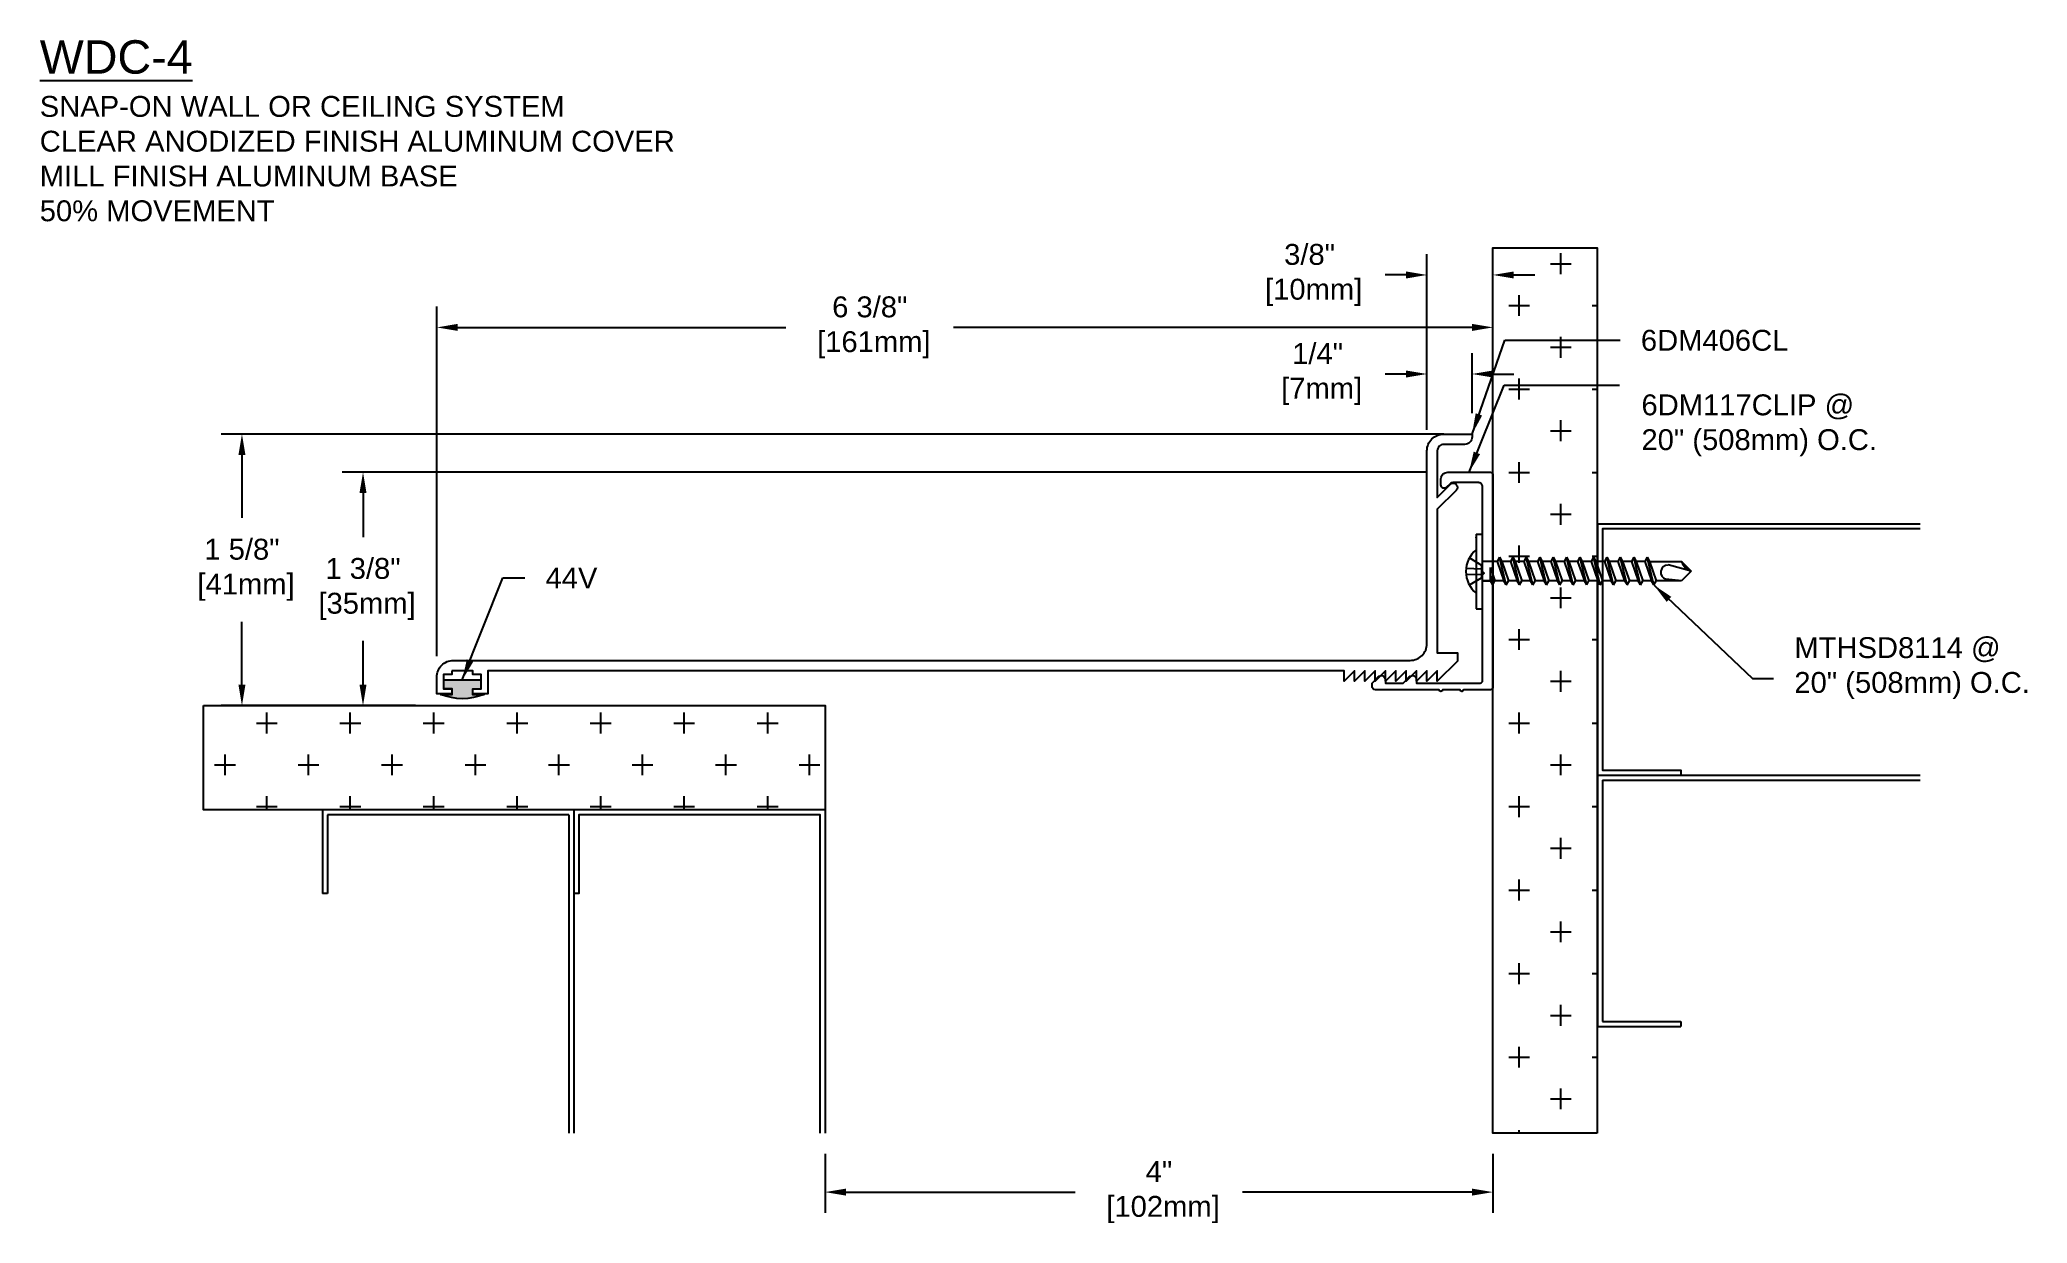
# Model space of a CAD drawing. Header units: inches. Extents: x 1.7 to 13.6, y 1 to 8.1.
import ezdxf

# ---------------------------------------------------------------- set-up
doc = ezdxf.new("R2010")
doc.units = ezdxf.units.IN
doc.header["$MEASUREMENT"] = 0
doc.linetypes.add('HIDDEN2', pattern=[0.1875, 0.125, -0.0625])
for name, color, linetype in [('Anchors', 4, 'Continuous'), ('Conditions', 1, 'Continuous'), ('Dimensions', 3, 'Continuous'), ('Fillers', 2, 'Continuous'), ('Metals', 7, 'Continuous'), ('Text', 2, 'Continuous')]:
    doc.layers.add(name, color=color, linetype=linetype)
doc.styles.add('arial', font='arial.ttf')
doc.styles.add('style1', font='arial.ttf', dxfattribs={"height": 0.125})
doc.dimstyles.new('ARIAL', dxfattribs={"dimtxt": 0.125, "dimasz": 0.125, "dimexe": 0.125, "dimexo": 0.125, "dimgap": 0.125, "dimtad": 0, "dimtih": 1, "dimtoh": 1, "dimdec": 4, "dimzin": 0, "dimdsep": 46, "dimlunit": 4, "dimtxsty": 'arial', "dimcen": 0.09, "dimadec": 0, "dimazin": 0, "dimtfac": 1, "dimtdec": 4, "dimtofl": 0, "dimtmove": 0, "dimatfit": 3, "dimfxl": 0, "dimfrac": 2, "dimtolj": 1, "dimtzin": 0, "dimarcsym": 0})
doc.dimstyles.new('ROMAND', dxfattribs={"dimtxt": 0.25, "dimasz": 0.125, "dimexe": 0.125, "dimexo": 0.0625, "dimgap": 0.125, "dimtad": 0, "dimtih": 1, "dimtoh": 1, "dimdec": 4, "dimzin": 0, "dimdsep": 46, "dimlunit": 4, "dimtxsty": 'style1', "dimcen": 0.09, "dimadec": 0, "dimazin": 0, "dimtfac": 1, "dimtdec": 4, "dimtofl": 0, "dimtmove": 0, "dimatfit": 3, "dimfxl": 0, "dimfrac": 2, "dimtolj": 1, "dimtzin": 0, "dimarcsym": 0})

# ---------------------------------------------------------------- blocks, each defined once
blk = doc.blocks.new('conditions')
at = {"layer": 'Conditions'}
for p, q in [((5.877, 3.458), (2.867, 3.458)), ((2.867, 3.458), (2.867, 2.958)), ((4.372, 3.458), (4.372, 1.524)), ((4.372, 3.458), (4.372, 1.524)), ((5.877, 3.459), (5.877, 1.524)), ((4.342, 3.428), (2.897, 3.428)), ((2.897, 3.428), (2.897, 2.958)), ((4.342, 3.428), (4.342, 1.524)), ((2.897, 2.958), (2.867, 2.958))]:
    blk.add_line(p, q, dxfattribs=at)
blk.add_lwpolyline([(5.847, 1.524), (5.847, 3.428), (4.402, 3.428), (4.402, 2.958), (4.372, 2.958)], dxfattribs=at)
blk = doc.blocks.new('44v')
blk.add_hatch(color=256).paths.add_polyline_path([(0.11, 0), (-0.11, 0), (-0.11, -0.053), (-0.06, -0.053), (-0.06, -0.086), (-0.13, -0.086, 0.199136), (0.131, -0.086), (0.061, -0.086), (0.061, -0.054), (0.11, -0.054)])
blk.add_lwpolyline([(-0.13, -0.086), (-0.06, -0.086), (-0.06, -0.053), (-0.11, -0.053), (-0.11, 0), (0.11, 0), (0.11, -0.054), (0.061, -0.054), (0.061, -0.086), (0.131, -0.086, -0.199136)], format="xyb", close=True)
blk = doc.blocks.new('*D2')
at = {"layer": 'Defpoints', "color": 0}
for p in [(6.406, 1.546), (10.406, 1.546), (10.406, 1.192)]:
    blk.add_point(p, dxfattribs=at)
at = {"layer": 'Dimensions', "color": 0, "lineweight": -2}
for p, q in [((6.406, 1.421), (6.406, 1.067)), ((10.406, 1.421), (10.406, 1.067)), ((6.531, 1.192), (7.904, 1.192)), ((10.281, 1.192), (8.907, 1.192))]:
    blk.add_line(p, q, dxfattribs=at)
at = {"layer": 'Dimensions', "color": 0}
for points in [[(6.531, 1.213), (6.531, 1.171), (6.406, 1.192)], [(10.281, 1.213), (10.281, 1.171), (10.406, 1.192)]]:
    blk.add_solid(points, dxfattribs=at)
at = {"layer": 'Dimensions', "color": 0, "insert": (8.406, 1.192), "char_height": 0.125, "attachment_point": 5, "style": 'arial'}
blk.add_mtext('\\A1;4"\\P [102mm]', dxfattribs=at)
blk = doc.blocks.new('*D3')
at = {"layer": 'Defpoints', "color": 0}
for p in [(2.914, 5.73), (10.236, 5.73), (4.078, 4.105)]:
    blk.add_point(p, dxfattribs=at)
at = {"layer": 'Dimensions', "color": 0, "lineweight": -2}
for p, q in [((10.111, 5.73), (2.789, 5.73)), ((2.914, 5.605), (2.914, 5.228)), ((2.914, 4.23), (2.914, 4.607)), ((3.953, 4.105), (2.789, 4.105))]:
    blk.add_line(p, q, dxfattribs=at)
at = {"layer": 'Dimensions', "color": 0}
for points in [[(2.893, 5.605), (2.935, 5.605), (2.914, 5.73)], [(2.893, 4.23), (2.935, 4.23), (2.914, 4.105)]]:
    blk.add_solid(points, dxfattribs=at)
at = {"layer": 'Dimensions', "color": 0, "insert": (2.914, 4.918), "char_height": 0.125, "attachment_point": 5, "style": 'arial'}
blk.add_mtext('\\A1;1 5/8"\\P [41mm]', dxfattribs=at)
blk = doc.blocks.new('*D4')
at = {"layer": 'Defpoints', "color": 0}
for p in [(3.639, 5.502), (10.135, 5.502), (3.953, 4.105)]:
    blk.add_point(p, dxfattribs=at)
at = {"layer": 'Dimensions', "color": 0, "lineweight": -2}
for p, q in [((10.01, 5.502), (3.514, 5.502)), ((3.639, 5.377), (3.639, 5.114)), ((3.639, 4.23), (3.639, 4.493)), ((3.828, 4.105), (3.514, 4.105))]:
    blk.add_line(p, q, dxfattribs=at)
at = {"layer": 'Dimensions', "color": 0}
for points in [[(3.618, 5.377), (3.66, 5.377), (3.639, 5.502)], [(3.618, 4.23), (3.66, 4.23), (3.639, 4.105)]]:
    blk.add_solid(points, dxfattribs=at)
at = {"layer": 'Dimensions', "color": 0, "insert": (3.639, 4.803), "char_height": 0.125, "attachment_point": 5, "style": 'arial'}
blk.add_mtext('\\A1;1 3/8"\\P [35mm]', dxfattribs=at)
blk = doc.blocks.new('*D5')
at = {"layer": 'Defpoints', "color": 0}
for p in [(10.406, 6.369), (10.406, 5.75), (4.081, 4.275)]:
    blk.add_point(p, dxfattribs=at)
at = {"layer": 'Dimensions', "color": 0, "lineweight": -2}
for p, q in [((4.081, 4.4), (4.081, 6.494)), ((10.406, 5.875), (10.406, 6.494)), ((4.206, 6.369), (6.172, 6.369)), ((10.281, 6.369), (7.176, 6.369))]:
    blk.add_line(p, q, dxfattribs=at)
at = {"layer": 'Dimensions', "color": 0}
for points in [[(4.206, 6.39), (4.206, 6.348), (4.081, 6.369)], [(10.281, 6.39), (10.281, 6.348), (10.406, 6.369)]]:
    blk.add_solid(points, dxfattribs=at)
at = {"layer": 'Dimensions', "color": 0, "insert": (6.674, 6.369), "char_height": 0.125, "attachment_point": 5, "style": 'arial'}
blk.add_mtext('\\A1;6 3/8"\\P [161mm]', dxfattribs=at)
blk = doc.blocks.new('*D6')
at = {"layer": 'Defpoints', "color": 0}
for p in [(10.011, 6.09), (10.281, 5.73), (10.011, 5.63)]:
    blk.add_point(p, dxfattribs=at)
at = {"layer": 'Dimensions', "color": 0, "lineweight": -2}
for p, q in [((10.011, 5.755), (10.011, 6.215)), ((10.281, 5.855), (10.281, 6.215)), ((9.886, 6.09), (9.761, 6.09)), ((10.406, 6.09), (10.531, 6.09))]:
    blk.add_line(p, q, dxfattribs=at)
at = {"layer": 'Dimensions', "color": 0}
for points in [[(9.886, 6.111), (9.886, 6.069), (10.011, 6.09)], [(10.406, 6.111), (10.406, 6.069), (10.281, 6.09)]]:
    blk.add_solid(points, dxfattribs=at)
at = {"layer": 'Dimensions', "color": 0, "insert": (9.356, 6.09), "char_height": 0.125, "attachment_point": 5, "style": 'arial'}
blk.add_mtext('\\A1;1/4"\\P [7mm]', dxfattribs=at)
blk = doc.blocks.new('6DM406CL')
blk.add_lwpolyline([(6.252, 4.415), (6.252, 4.392), (6.202, 4.392), (6.202, 4.307), (6.252, 4.307), (6.252, 4.277), (6.162, 4.277), (6.162, 4.377, -0.414214), (6.262, 4.477), (11.992, 4.477, 0.414214), (12.092, 4.577), (12.092, 5.732, -0.414214), (12.192, 5.832), (12.362, 5.832), (12.362, 5.815, -0.414214), (12.317, 5.77), (12.192, 5.77, 0.414214), (12.154, 5.732), (12.154, 5.452), (12.231, 5.53, -1), (12.267, 5.494), (12.154, 5.382), (12.154, 4.523), (12.274, 4.523), (12.274, 4.473), (12.154, 4.353), (12.154, 4.415), (12.092, 4.353), (12.092, 4.415), (12.03, 4.353), (12.03, 4.415), (11.968, 4.353), (11.968, 4.415), (11.906, 4.353), (11.906, 4.415), (11.844, 4.353), (11.844, 4.415), (11.782, 4.353), (11.782, 4.415), (11.72, 4.353), (11.72, 4.415), (11.658, 4.353), (11.658, 4.415), (11.596, 4.353), (11.596, 4.415), (6.467, 4.415), (6.467, 4.277), (6.377, 4.277), (6.377, 4.307), (6.427, 4.307), (6.427, 4.392), (6.377, 4.392), (6.377, 4.415)], format="xyb", close=True)
blk = doc.blocks.new('*D10')
at = {"layer": 'Defpoints', "color": 0}
for p in [(10.406, 6.683), (10.406, 6.064), (10.011, 5.63)]:
    blk.add_point(p, dxfattribs=at)
at = {"layer": 'Dimensions', "color": 0, "lineweight": -2}
for p, q in [((10.011, 5.755), (10.011, 6.808)), ((10.406, 6.189), (10.406, 6.808)), ((9.886, 6.683), (9.761, 6.683)), ((10.531, 6.683), (10.656, 6.683))]:
    blk.add_line(p, q, dxfattribs=at)
at = {"layer": 'Dimensions', "color": 0}
for points in [[(9.886, 6.704), (9.886, 6.662), (10.011, 6.683)], [(10.531, 6.704), (10.531, 6.662), (10.406, 6.683)]]:
    blk.add_solid(points, dxfattribs=at)
at = {"layer": 'Dimensions', "color": 0, "insert": (9.308, 6.683), "char_height": 0.125, "attachment_point": 5, "style": 'arial'}
blk.add_mtext('\\A1;3/8"\\P [10mm]', dxfattribs=at)
blk = doc.blocks.new('6DM117')
at = {"linetype": 'Continuous'}
blk.add_lwpolyline([(-0.542, 0.186, -0.198912), (-0.535, 0.204), (-0.514, 0.225, 0.668179), (-0.528, 0.259), (-0.564, 0.259, 0.414214), (-0.604, 0.219), (-0.604, -0.037, 0.414214), (-0.589, -0.052), (0.683, -0.052, 0.414214), (0.698, -0.037), (0.698, 0.125, 1), (0.698, 0.145), (0.698, 0.25, 1), (0.698, 0.27), (0.698, 0.652, 0.414214), (0.678, 0.672), (0.666, 0.672, 0.198912), (0.652, 0.666), (0.621, 0.635, 0.668179), (0.638, 0.592), (0.658, 0.592), (0.658, 0.486), (0.621, 0.449, 0.668179), (0.638, 0.406), (0.658, 0.406), (0.658, 0.025, -0.414214), (0.643, 0.01), (0.01, 0.01), (0, 0), (-0.01, 0.01), (-0.517, 0.01, -0.414214), (-0.542, 0.035)], format="xyb", close=True, dxfattribs=at)
blk = doc.blocks.new('MTHSD8114')
for p, q in [((0.224, 0.038), (-0.224, 0.038)), ((-0.224, 0.038), (-0.224, 0)), ((-0.224, 0), (0.224, 0)), ((-0.056, 0), (0.056, 0)), ((0.06, -0.087), (0.06, 0)), ((0.224, 0.038), (0.224, 0)), ((-0.081, -0.061), (-0.024, -0.047)), ((-0.081, -0.061), (-0.056, -0.047)), ((-0.081, -0.061), (-0.056, -0.074)), ((-0.081, -0.141), (0.085, -0.101)), ((-0.056, -0.047), (-0.056, 0)), ((-0.056, 0), (-0.056, -0.047)), ((0.024, -0.047), (-0.056, -0.074)), ((-0.056, -0.047), (0.024, -0.047)), ((-0.056, -0.127), (-0.056, -0.074)), ((0.06, -0.087), (-0.056, -0.127)), ((0.06, -0.115), (-0.056, -0.155)), ((0.085, -0.101), (0.06, -0.087)), ((0.085, -0.101), (0.06, -0.115)), ((0.06, -0.167), (0.06, -0.115)), ((-0.081, -0.141), (-0.056, -0.127)), ((-0.081, -0.141), (-0.056, -0.155)), ((-0.081, -0.221), (0.085, -0.181)), ((-0.081, -0.221), (-0.056, -0.208)), ((-0.081, -0.221), (-0.056, -0.235)), ((-0.056, -0.208), (-0.056, -0.155)), ((0.06, -0.167), (-0.056, -0.208)), ((0.06, -0.195), (-0.056, -0.235)), ((-0.056, -0.288), (-0.056, -0.235)), ((0.085, -0.181), (0.06, -0.167)), ((0.085, -0.181), (0.06, -0.195)), ((0.06, -0.248), (0.06, -0.195)), ((-0.081, -0.302), (0.085, -0.262)), ((-0.081, -0.302), (-0.056, -0.288)), ((-0.081, -0.302), (-0.056, -0.316)), ((-0.081, -0.382), (0.085, -0.342)), ((0.06, -0.248), (-0.056, -0.288)), ((0.06, -0.276), (-0.056, -0.316)), ((-0.056, -0.368), (-0.056, -0.316)), ((0.06, -0.328), (-0.056, -0.368)), ((0.06, -0.356), (-0.056, -0.396)), ((0.085, -0.262), (0.06, -0.248)), ((0.085, -0.262), (0.06, -0.276)), ((0.06, -0.328), (0.06, -0.276)), ((0.085, -0.342), (0.06, -0.328)), ((0.085, -0.342), (0.06, -0.356)), ((0.06, -0.409), (0.06, -0.356)), ((-0.081, -0.382), (-0.056, -0.368)), ((-0.081, -0.382), (-0.056, -0.396)), ((-0.081, -0.463), (0.085, -0.422)), ((-0.081, -0.463), (-0.056, -0.449)), ((-0.081, -0.463), (-0.056, -0.477)), ((-0.056, -0.449), (-0.056, -0.396)), ((0.06, -0.409), (-0.056, -0.449)), ((0.06, -0.436), (-0.056, -0.477)), ((0.085, -0.422), (0.06, -0.409)), ((0.085, -0.422), (0.06, -0.436)), ((0.06, -0.489), (0.06, -0.436)), ((-0.081, -0.543), (0.085, -0.503)), ((-0.081, -0.543), (-0.056, -0.529)), ((-0.081, -0.543), (-0.056, -0.557)), ((-0.081, -0.624), (0.085, -0.583)), ((-0.056, -0.529), (-0.056, -0.477)), ((0.06, -0.489), (-0.056, -0.529)), ((0.06, -0.517), (-0.056, -0.557)), ((-0.056, -0.61), (-0.056, -0.557)), ((0.06, -0.569), (-0.056, -0.61)), ((0.085, -0.503), (0.06, -0.489)), ((0.085, -0.503), (0.06, -0.517)), ((0.06, -0.569), (0.06, -0.517)), ((0.085, -0.583), (0.06, -0.569)), ((0.085, -0.583), (0.06, -0.597)), ((-0.081, -0.624), (-0.056, -0.61)), ((-0.081, -0.624), (-0.056, -0.637)), ((-0.081, -0.704), (0.085, -0.664)), ((-0.081, -0.704), (-0.056, -0.69)), ((-0.081, -0.704), (-0.056, -0.718)), ((0.06, -0.597), (-0.056, -0.637)), ((-0.056, -0.69), (-0.056, -0.637)), ((0.06, -0.65), (-0.056, -0.69)), ((0.06, -0.678), (-0.056, -0.718)), ((0.06, -0.65), (0.06, -0.597)), ((0.085, -0.664), (0.06, -0.65)), ((0.085, -0.664), (0.06, -0.678)), ((0.06, -0.73), (0.06, -0.678)), ((-0.081, -0.784), (0.085, -0.744)), ((-0.081, -0.784), (-0.056, -0.771)), ((-0.081, -0.784), (-0.056, -0.798)), ((-0.081, -0.865), (0.085, -0.825)), ((-0.056, -0.771), (-0.056, -0.718)), ((0.06, -0.73), (-0.056, -0.771)), ((0.06, -0.758), (-0.056, -0.798)), ((-0.056, -0.851), (-0.056, -0.798)), ((0.06, -0.811), (-0.056, -0.851)), ((0.085, -0.744), (0.06, -0.73)), ((0.085, -0.744), (0.06, -0.758)), ((0.06, -0.811), (0.06, -0.758)), ((0.085, -0.825), (0.06, -0.811)), ((0.085, -0.825), (0.06, -0.839)), ((-0.081, -0.865), (-0.056, -0.851)), ((-0.081, -0.865), (-0.056, -0.879)), ((-0.081, -0.945), (0.085, -0.905)), ((-0.081, -0.945), (-0.056, -0.931)), ((-0.081, -0.945), (-0.056, -0.959)), ((0.06, -0.839), (-0.056, -0.879)), ((-0.056, -0.931), (-0.056, -0.879)), ((0.06, -0.891), (-0.056, -0.931)), ((0.06, -0.919), (-0.056, -0.959)), ((0.06, -0.891), (0.06, -0.839)), ((0.085, -0.905), (0.06, -0.891)), ((0.085, -0.905), (0.06, -0.919)), ((0.06, -0.972), (0.06, -0.919)), ((-0.081, -1.026), (0.085, -0.985)), ((-0.081, -1.026), (-0.056, -1.012)), ((-0.081, -1.026), (-0.056, -1.04)), ((-0.056, -1.012), (-0.056, -0.959)), ((0.06, -0.972), (-0.056, -1.012)), ((0.06, -0.999), (-0.056, -1.04)), ((-0.056, -1.192), (-0.056, -1.04)), ((0.085, -0.985), (0.06, -0.972)), ((0.085, -0.985), (0.06, -0.999)), ((0.06, -0.999), (0.06, -1.192)), ((-0.056, -1.192), (-0.046, -1.097)), ((0.002, -1.25), (0.039, -1.111)), ((0.002, -1.25), (-0.056, -1.192)), ((0.002, -1.25), (0.06, -1.192))]:
    blk.add_line(p, q)
at = {"linetype": 'HIDDEN2'}
for p, q in [((-0.081, 0.079), (-0.038, 0.006)), ((0.038, 0.006), (-0.038, 0.006)), ((-0.019, 0.099), (-0.016, 0.006)), ((0.019, 0.099), (0.016, 0.006)), ((0.081, 0.079), (0.038, 0.006))]:
    blk.add_line(p, q, dxfattribs=at)
for centre, radius, start, end in [((0, -0.066), 0.166, 38.5375, 141.4625), ((-0.005, -1.11), 0.0433, 358.315, 162.8045), ((0.089, -1.279), 0.0922, 108.6241, 161.3759)]:
    blk.add_arc(centre, radius, start, end)
blk.add_point((0.204, 0.038))

msp = doc.modelspace()

# ---------------------------------------------------------------- hatches: boundary and pattern name
at = {"layer": 'Conditions'}
h = msp.add_hatch(dxfattribs=at)
h.set_pattern_fill('CROSS', color=256, style=0)
h.paths.add_polyline_path([(10.40587, 4.95983), (10.45131, 4.95983), (10.46448, 4.98361), (10.47764, 4.95983), (10.53465, 4.95983), (10.54781, 4.98361), (10.56097, 4.95983), (10.61798, 4.95983), (10.63114, 4.98361), (10.64431, 4.95983), (10.70131, 4.95983), (10.71448, 4.98361), (10.72764, 4.95983), (10.78465, 4.95983), (10.79781, 4.98361), (10.81097, 4.95983), (10.86798, 4.95983), (10.88114, 4.98361), (10.89431, 4.95983), (10.95131, 4.95983), (10.96448, 4.98361), (10.97764, 4.95983), (11.0307, 4.95983), (11.0307, 6.84619), (10.40587, 6.84619)])
h = msp.add_hatch(dxfattribs=at)
h.set_pattern_fill('CROSS', color=256, style=0)
h.paths.add_polyline_path([(11.0307, 4.83483), (11.019, 4.83483), (11.00614, 4.81161), (10.99329, 4.83483), (10.93566, 4.83483), (10.92281, 4.81161), (10.90996, 4.83483), (10.85233, 4.83483), (10.83948, 4.81161), (10.82662, 4.83483), (10.769, 4.83483), (10.75614, 4.81161), (10.74329, 4.83483), (10.68566, 4.83483), (10.67281, 4.81161), (10.65996, 4.83483), (10.60233, 4.83483), (10.58948, 4.81161), (10.57662, 4.83483), (10.519, 4.83483), (10.50614, 4.81161), (10.49329, 4.83483), (10.43566, 4.83483), (10.42281, 4.81161), (10.40996, 4.83483), (10.40587, 4.83483), (10.40587, 3.12332), (10.40587, 1.54587), (11.0307, 1.54587), (11.0307, 3.12332)])
h = msp.add_hatch(dxfattribs=at)
h.set_pattern_fill('CROSS', color=256, style=0)
h.paths.add_polyline_path([(6.40587, 3.48035), (6.40587, 4.10518), (2.68299, 4.10518), (2.68299, 3.48035)])

# ---------------------------------------------------------------- linework, layer by layer
for points in [[(11.0307, 1.54587), (10.40587, 1.54587), (10.40587, 3.12332), (10.40587, 6.84619), (11.0307, 6.84619), (11.0307, 3.12332)], [(2.68299, 4.10518), (6.40587, 4.10518), (6.40587, 3.48035), (2.68299, 3.48035)]]:
    msp.add_lwpolyline(points, close=True, dxfattribs=at)

# ---------------------------------------------------------------- block references
at = {"layer": 'Anchors', "rotation": 90}
msp.add_blockref('MTHSD8114', (10.34387, 4.90779), dxfattribs=at)
at = {"layer": 'Conditions', "rotation": 90}
msp.add_blockref('conditions', (14.48922, -0.68303), dxfattribs=at)
at = {"layer": 'Conditions'}
msp.add_blockref('conditions', (0.52916, 0.02182), dxfattribs=at)
at = {"layer": 'Fillers'}
msp.add_blockref('44v', (4.23376, 4.25806), dxfattribs=at)
at = {"layer": 'Metals'}
msp.add_blockref('6DM406CL', (-2.08114, -0.10156), dxfattribs=at)
at = {"layer": 'Metals', "xscale": -1, "rotation": 90}
msp.add_blockref('6DM117', (10.35387, 4.89779), dxfattribs=at)

# ---------------------------------------------------------------- texts
at = {"layer": 'Text', "insert": (1.70305, 8.08813), "char_height": 0.2, "width": 5, "attachment_point": 1, "style": 'arial'}
msp.add_mtext('{\\LWDC-4\\P\\H0.625x;\\lSNAP-ON WALL OR CEILING SYSTEM\\PCLEAR ANODIZED FINISH ALUMINUM COVER\\PMILL FINISH ALUMINUM BASE\\P50% MOVEMENT}', dxfattribs=at)
at = {"layer": 'Text', "char_height": 0.125, "style": 'arial'}
for s, insert, attachment_point in [('6DM406CL', (11.29213, 6.35441), 1), ('6DM117CLIP @\\P20" (508mm) O.C.', (11.29551, 5.78238), 4), ('44V', (4.73229, 4.93149), 1), ('MTHSD8114 @\\P20" (508mm) O.C.', (12.21121, 4.32879), 4)]:
    msp.add_mtext(s, dxfattribs=dict(at, insert=insert, attachment_point=attachment_point))

# ---------------------------------------------------------------- dimensions: what is measured, and where the dimension line sits
at = {"layer": 'Dimensions'}
for base, p1, p2, override, picture, middle in [((10.40587, 6.68297), (10.01087, 5.63018), (10.40587, 6.06439), {"dimpost": '\\X'}, '*D10', (9.30785, 6.68297)), ((10.40587, 6.36903), (4.08087, 4.27518), (10.40587, 5.75), {"dimdec": 3, "dimpost": '\\X'}, '*D5', (6.67396, 6.36903)), ((10.01087, 6.09025), (10.28087, 5.73018), (10.01087, 5.63018), {"dimpost": '\\X'}, '*D6', (9.35641, 6.09025)), ((10.40587, 1.19207), (6.40587, 1.54587), (10.40587, 1.54587), {"dimpost": '\\X'}, '*D2', (8.40587, 1.19207))]:
    dim = msp.add_linear_dim(base=base, p1=p1, p2=p2, dimstyle='ARIAL', override=override, dxfattribs=at)
    dim.commit()
    dim.dimension.update_dxf_attribs({"geometry": picture, "text_midpoint": middle, "dimtype": 160})
for base, p1, p2, picture, middle in [((2.91426, 5.73018), (4.07812, 4.10518), (10.23587, 5.73018), '*D3', (2.91426, 4.91768)), ((3.6387, 5.50151), (3.95312, 4.10518), (10.1351, 5.50151), '*D4', (3.6387, 4.80334))]:
    dim = msp.add_linear_dim(base=base, p1=p1, p2=p2, angle=90, dimstyle='ARIAL', override={"dimpost": '\\X'}, dxfattribs=at)
    dim.commit()
    dim.dimension.update_dxf_attribs({"geometry": picture, "text_midpoint": middle, "dimtype": 160})

# ---------------------------------------------------------------- leaders
at = {"layer": 'Text', "annotation_type": 0, "has_hookline": 1, "hookline_direction": 0}
for points, text_width in [([(10.28087, 5.73018), (10.47656, 6.29191), (11.16713, 6.29191)], 0.87048), ([(4.23376, 4.25806), (4.4758, 4.86899), (4.60729, 4.86899)], 0.30713)]:
    msp.add_leader(points, dimstyle='ARIAL', dxfattribs=dict(at, text_width=text_width))
at = {"layer": 'Text'}
msp.add_leader([(10.26287, 5.50179), (10.47307, 6.02235), (11.16366, 6.02235)], dimstyle='ARIAL', dxfattribs=at)
at = {"layer": 'Text', "annotation_type": 0, "has_hookline": 1, "hookline_direction": 0, "text_width": 1.39052}
msp.add_leader([(11.36956, 4.82681), (11.96121, 4.26629), (12.08621, 4.26629)], dimstyle='ROMAND', override={"dimgap": 0.125, "dimtad": 0}, dxfattribs=at)

doc.saveas('drawing.dxf')
